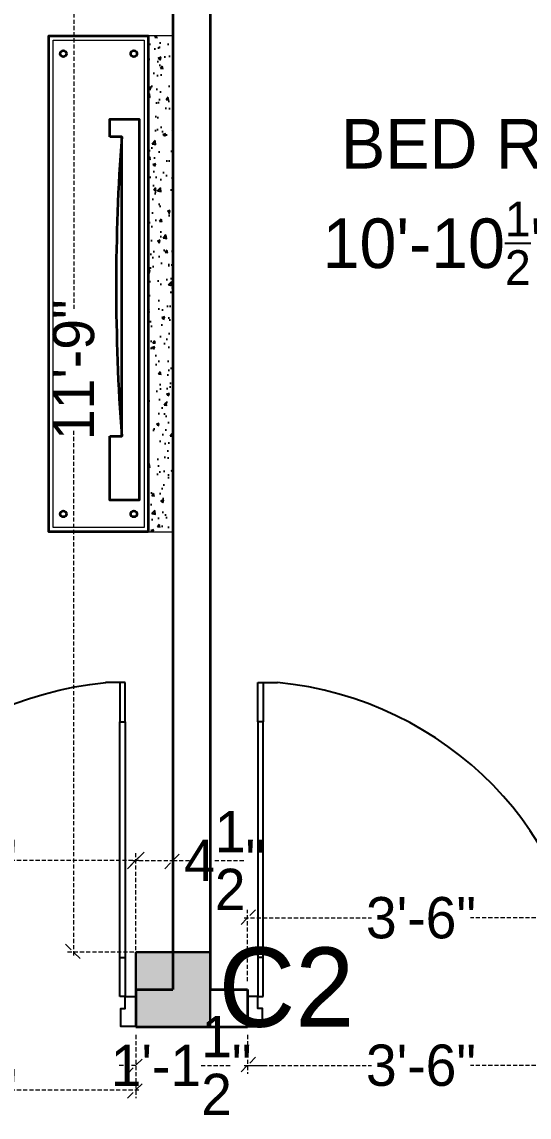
# Model space of a CAD drawing. Header units: millimetres. Extents: x -6808 to 215771, y -89660 to -16303.
# Drawn here: x 107770.7 to 107832, y -49657.4 to -49524.8 of the extents above; entities that cross this region are included whole.
import ezdxf

# ---------------------------------------------------------------- set-up
doc = ezdxf.new("R2010")
doc.units = ezdxf.units.MM
doc.header["$PDMODE"] = 35
doc.linetypes.add('ACAD_ISO10W100', pattern=[18, 12, -3, 0, -3])
doc.linetypes.add('DASHED', pattern=[0.75, 0.5, -0.25])
doc.layers.get('0').update_dxf_attribs({"color": 8})
doc.layers.add('AR.furniture', color=7, linetype='Continuous', lineweight=35, true_color=0x009e9e)
for name, color, linetype, lineweight in [('col.center', 5, 'ACAD_ISO10W100', 15), ('column', 5, 'Continuous', 30), ('text', 7, 'Continuous', 25), ('wall', 7, 'Continuous', 35), ('wokg dim', 152, 'DASHED', 18)]:
    doc.layers.add(name, color=color, linetype=linetype, lineweight=lineweight)
doc.layers.add('NET 01', color=8, linetype='Continuous')
doc.styles.add('SAJ', font='eurr____.ttf')
doc.dimstyles.new('SAJ', dxfattribs={"dimtxt": 5, "dimasz": 2, "dimexe": 1, "dimexo": 1, "dimgap": 0.09375, "dimtad": 0, "dimdec": 1, "dimzin": 0, "dimdsep": 46, "dimlunit": 4, "dimtxsty": 'SAJ', "dimblk": 'OBLIQUE', "dimcen": 0.125, "dimdle": 0.375, "dimadec": 0, "dimazin": 0, "dimtfac": 1, "dimtdec": 1, "dimtofl": 0, "dimtmove": 0, "dimatfit": 3, "dimldrblk": 'OBLIQUE', "dimfxl": 1, "dimtolj": 1, "dimtzin": 0, "dimlwd": 5, "dimlwe": 5, "dimarcsym": 1})

# ---------------------------------------------------------------- blocks, each defined once
blk = doc.blocks.new('QEWFWE')
at = {"layer": 'NET 01'}
for p, q in [((238503.45, 15011.85), (238503.45, 15015.77)), ((238503.45, 15015.77), (238505.41, 15015.77)), ((238503.98, 15015.77), (238503.98, 15011.85)), ((238503.98, 15011.85), (238503.45, 15011.85)), ((238503.45, 15011.85), (238503.45, 14988.32)), ((238503.98, 14988.32), (238503.98, 15011.85)), ((238503.45, 14988.32), (238503.45, 14984.4)), ((238503.98, 14988.32), (238503.45, 14988.32)), ((238503.98, 14984.4), (238503.98, 14988.32)), ((238503.45, 14984.4), (238503.98, 14984.4))]:
    blk.add_line(p, q, dxfattribs=at)
for points in [[(238503.45, 14984.4), (238502.4, 14984.4), (238502.4, 14981.4), (238503.9, 14981.4), (238503.9, 14982.9), (238503.9, 14983.2), (238503.45, 14983.2)], [(238536.02, 14984.4), (238537.07, 14984.4), (238537.07, 14981.4), (238535.57, 14981.4), (238535.57, 14982.9), (238535.57, 14983.2), (238536.02, 14983.2)]]:
    blk.add_lwpolyline(points, close=True, dxfattribs=at)
blk.add_ellipse((238504.18, 14985.62), major_axis=(-29.27, 13.54), ratio=0.925766, start_param=-2.718612, end_param=-1.204625, dxfattribs=at)
blk = doc.blocks.new('A$C32B276F4')
at = {"layer": 'column'}
blk.add_hatch(color=256, dxfattribs=at).paths.add_polyline_path([(9, 0), (9, 9), (0, 9), (0, 0)])
for p, q in [((0, 0), (0, 9)), ((0, 9), (9, 9)), ((9, 9), (9, 0)), ((9, 0), (0, 0))]:
    blk.add_line(p, q, dxfattribs=at)
at = {"layer": 'col.center', "linetype": 'ByBlock', "insert": (10.02, 9.59), "char_height": 9.6, "width": 293.6941, "attachment_point": 1, "style": 'SAJ'}
blk.add_mtext('\\A1;{\\fCentury Gothic|b0|i0|c0|p34;C2}', dxfattribs=at)
blk = doc.blocks.new('vcdr')
at = {"layer": 'AR.furniture', "lineweight": 25, "ltscale": 2}
h = blk.add_hatch(dxfattribs=at)
h.set_pattern_fill('AR-CONC', color=256, scale=0.5, style=0)
h.set_pattern_definition([(50, (5894.276, -2096.168), (3.58630091, -0.313760675), [0.375, -4.125]), (355, (5894.276, -2096.168), (-0.69375667, 3.76096067), [0.3, -3.3]), (100.4514, (5894.575, -2096.194), (2.89254691, 3.44719771), [0.31870095, -3.50571056]), (46.1842, (5894.276, -2095.168), (5.33620524, -0.82759507), [0.5625, -6.1875]), (96.6356, (5894.7207, -2095.237), (4.67331353, 4.87058935), [0.47805144, -5.258565]), (351.1842, (5894.276, -2095.168), (4.67330973, 4.870593), [0.45, -4.95]), (21, (5894.776, -2095.418), (2.98453526, -2.01309445), [0.375, -4.125]), (326, (5894.776, -2095.418), (1.21657666, 3.62575023), [0.3, -3.3]), (71.4514, (5895.0247, -2095.5857), (4.20111314, 1.61265248), [0.31870095, -3.50571056]), (37.5, (5894.276, -2096.168), (0.060799277, 1.66446927), [0, -3.26, 0, -3.35, 0, -3.3125]), (7.5, (5894.276, -2096.168), (1.315347687, 1.97205856), [0, -1.91, 0, -3.185, 0, -1.2625]), (327.5, (5893.161, -2096.168), (2.66911218, -0.112774359), [0, -1.25, 0, -3.9, 0, -5.175]), (317.5, (5892.661, -2096.168), (2.915930847, 0.50052491), [0, -1.625, 0, -2.59, 0, -3.675])])
h.paths.add_polyline_path([(93614.87, -24321.29), (93617.87, -24321.29), (93617.87, -24261.29), (93614.87, -24261.29)])
at = {"layer": 'AR.furniture', "ltscale": 2}
blk.add_lwpolyline([(93614.87, -24321.29), (93602.87, -24321.29), (93602.87, -24261.29), (93614.87, -24261.29)], close=True, dxfattribs=at)
blk.add_lwpolyline([(93614.87, -24321.29), (93602.87, -24321.29), (93602.87, -24261.29), (93614.87, -24261.29)], close=True, dxfattribs=at)
at = {"layer": 'AR.furniture', "lineweight": 9, "ltscale": 2}
blk.add_lwpolyline([(93614.87, -24321.29), (93617.87, -24321.29), (93617.87, -24261.29), (93614.87, -24261.29)], close=True, dxfattribs=at)
blk.add_lwpolyline([(93614.87, -24321.29), (93617.87, -24321.29), (93617.87, -24261.29), (93614.87, -24261.29)], close=True, dxfattribs=at)
at = {"layer": 'AR.furniture', "lineweight": 20, "ltscale": 5}
blk.add_lwpolyline([(93614.37, -24320.79), (93603.37, -24320.79), (93603.37, -24261.79), (93614.37, -24261.79)], close=True, dxfattribs=at)
blk.add_lwpolyline([(93614.37, -24320.79), (93603.37, -24320.79), (93603.37, -24261.79), (93614.37, -24261.79)], close=True, dxfattribs=at)
at = {"layer": 'AR.furniture'}
for points in [[(93610.22, -24273.51), (93610.22, -24271.36), (93613.78, -24271.36), (93613.78, -24317.46), (93610.22, -24317.46), (93610.22, -24309.71)], [(93610.22, -24273.51), (93610.22, -24271.36), (93613.78, -24271.36), (93613.78, -24317.46), (93610.22, -24317.46), (93610.22, -24309.71)], [(93610.22, -24309.71), (93611.67, -24309.71), (93611.67, -24273.51), (93610.22, -24273.51)], [(93610.22, -24309.71), (93611.67, -24309.71), (93611.67, -24273.51), (93610.22, -24273.51)]]:
    blk.add_lwpolyline(points, dxfattribs=at)
at = {"layer": 'AR.furniture', "ltscale": 2}
for centre in [(93604.6, -24263.44), (93604.6, -24263.44), (93613.13, -24263.44), (93613.13, -24263.44), (93604.6, -24319.13), (93604.6, -24319.13), (93613.13, -24319.13), (93613.13, -24319.13)]:
    blk.add_circle(centre, 0.375, dxfattribs=at)
at = {"layer": 'AR.furniture', "ltscale": 5}
blk.add_arc((93852.35, -24291.61), 241.36, 175.6992, 184.3008, dxfattribs=at)
blk.add_arc((93852.35, -24291.61), 241.36, 175.6992, 184.3008, dxfattribs=at)
blk = doc.blocks.new('_Oblique')
at = {"color": 0, "linetype": 'ByBlock', "lineweight": -2}
blk.add_line((-0.5, -0.5), (0.5, 0.5), dxfattribs=at)
blk = doc.blocks.new('*D647')
at = {"layer": 'Defpoints', "color": 0, "transparency": 16777216}
for p in [(107788.96, -49496.41), (107776.96, -49637.41), (107788.96, -49637.41)]:
    blk.add_point(p, dxfattribs=at)
at = {"layer": 'wokg dim', "color": 0, "lineweight": 5, "transparency": 16777216}
for p, q in [((107776.96, -49496.04), (107776.96, -49559.63)), ((107787.96, -49496.41), (107775.96, -49496.41)), ((107776.96, -49637.79), (107776.96, -49574.2)), ((107787.96, -49637.41), (107775.96, -49637.41))]:
    blk.add_line(p, q, dxfattribs=at)
at = {"layer": 'wokg dim', "color": 0, "lineweight": 5, "transparency": 16777216, "xscale": 2, "yscale": 2, "zscale": 2}
for p, rotation in [((107776.96, -49496.41), 90), ((107776.96, -49637.41), 270)]:
    blk.add_blockref('_Oblique', p, dxfattribs=dict(at, rotation=rotation))
at = {"layer": 'wokg dim', "color": 0, "transparency": 16777216, "insert": (107776.96, -49566.91), "char_height": 5, "attachment_point": 5, "rotation": 90, "style": 'SAJ'}
blk.add_mtext('\\A1;11\'-9"', dxfattribs=at)
blk = doc.blocks.new('*D648')
at = {"layer": 'Defpoints', "color": 0, "transparency": 16777216}
for p in [(107788.96, -49626.3), (107784.46, -49637.41), (107788.96, -49637.41)]:
    blk.add_point(p, dxfattribs=at)
at = {"layer": 'wokg dim', "color": 0, "lineweight": 5, "transparency": 16777216}
for p, q in [((107784.46, -49636.41), (107784.46, -49625.3)), ((107788.96, -49636.41), (107788.96, -49625.3)), ((107784.09, -49626.3), (107788.96, -49626.3)), ((107788.96, -49626.3), (107790.96, -49626.3))]:
    blk.add_line(p, q, dxfattribs=at)
at = {"layer": 'wokg dim', "color": 0, "lineweight": 5, "transparency": 16777216, "xscale": 2, "yscale": 2, "zscale": 2, "rotation": 180}
blk.add_blockref('_Oblique', (107784.46, -49626.3), dxfattribs=at)
at = {"layer": 'wokg dim', "color": 0, "lineweight": 5, "transparency": 16777216, "xscale": 2, "yscale": 2, "zscale": 2}
blk.add_blockref('_Oblique', (107788.96, -49626.3), dxfattribs=at)
at = {"layer": 'wokg dim', "color": 0, "transparency": 16777216, "insert": (107795.21, -49626.3), "char_height": 5, "attachment_point": 5, "style": 'SAJ'}
blk.add_mtext('\\A1;4{\\H1.000000x;\\S1/2;}"', dxfattribs=at)
blk = doc.blocks.new('*D649')
at = {"layer": 'Defpoints', "color": 0, "transparency": 16777216}
for p in [(107784.46, -49626.3), (107742.46, -49641.91), (107784.46, -49641.91)]:
    blk.add_point(p, dxfattribs=at)
at = {"layer": 'wokg dim', "color": 0, "lineweight": 5, "transparency": 16777216}
for p, q in [((107742.46, -49640.91), (107742.46, -49625.3)), ((107784.46, -49640.91), (107784.46, -49625.3)), ((107742.09, -49626.3), (107757.48, -49626.3)), ((107784.84, -49626.3), (107769.45, -49626.3))]:
    blk.add_line(p, q, dxfattribs=at)
at = {"layer": 'wokg dim', "color": 0, "lineweight": 5, "transparency": 16777216, "xscale": 2, "yscale": 2, "zscale": 2, "rotation": 180}
blk.add_blockref('_Oblique', (107742.46, -49626.3), dxfattribs=at)
at = {"layer": 'wokg dim', "color": 0, "lineweight": 5, "transparency": 16777216, "xscale": 2, "yscale": 2, "zscale": 2}
blk.add_blockref('_Oblique', (107784.46, -49626.3), dxfattribs=at)
at = {"layer": 'wokg dim', "color": 0, "transparency": 16777216, "insert": (107763.46, -49626.3), "char_height": 5, "attachment_point": 5, "style": 'SAJ'}
blk.add_mtext('\\A1;3\'-6"', dxfattribs=at)
blk = doc.blocks.new('*D661')
at = {"layer": 'Defpoints', "color": 0, "transparency": 16777216}
for p in [(107797.96, -49633.26), (107797.96, -49641.91), (107839.96, -49641.91)]:
    blk.add_point(p, dxfattribs=at)
at = {"layer": 'wokg dim', "color": 0, "lineweight": 5, "transparency": 16777216}
for p, q in [((107797.96, -49640.91), (107797.96, -49632.26)), ((107839.96, -49640.91), (107839.96, -49632.26)), ((107797.59, -49633.26), (107812.98, -49633.26)), ((107840.34, -49633.26), (107824.95, -49633.26))]:
    blk.add_line(p, q, dxfattribs=at)
at = {"layer": 'wokg dim', "color": 0, "lineweight": 5, "transparency": 16777216, "xscale": 2, "yscale": 2, "zscale": 2}
for p, rotation in [((107797.96, -49633.26), 180.0000000000099), ((107839.96, -49633.26), 9.9121e-12)]:
    blk.add_blockref('_Oblique', p, dxfattribs=dict(at, rotation=rotation))
at = {"layer": 'wokg dim', "color": 0, "transparency": 16777216, "insert": (107818.96, -49633.26), "char_height": 5, "attachment_point": 5, "style": 'SAJ'}
blk.add_mtext('\\A1;3\'-6"', dxfattribs=at)
blk = doc.blocks.new('*D663')
at = {"layer": 'Defpoints', "color": 0, "transparency": 16777216}
for p in [(107797.96, -49646.41), (107839.96, -49646.41), (107797.96, -49651.11)]:
    blk.add_point(p, dxfattribs=at)
at = {"layer": 'wokg dim', "color": 0, "lineweight": 5, "transparency": 16777216}
for p, q in [((107797.96, -49647.41), (107797.96, -49652.11)), ((107839.96, -49647.41), (107839.96, -49652.11)), ((107797.59, -49651.11), (107812.98, -49651.11)), ((107840.34, -49651.11), (107824.95, -49651.11))]:
    blk.add_line(p, q, dxfattribs=at)
at = {"layer": 'wokg dim', "color": 0, "lineweight": 5, "transparency": 16777216, "xscale": 2, "yscale": 2, "zscale": 2}
for p, rotation in [((107797.96, -49651.11), 180.0000000023921), ((107839.96, -49651.11), 2.3920865e-09)]:
    blk.add_blockref('_Oblique', p, dxfattribs=dict(at, rotation=rotation))
at = {"layer": 'wokg dim', "color": 0, "transparency": 16777216, "insert": (107818.96, -49651.11), "char_height": 5, "attachment_point": 5, "rotation": 0, "style": 'SAJ'}
blk.add_mtext('\\A1;3\'-6"', dxfattribs=at)
blk = doc.blocks.new('*D664')
at = {"layer": 'Defpoints', "color": 0, "transparency": 16777216}
for p in [(107784.46, -49646.41), (107797.96, -49646.41), (107784.46, -49651.11)]:
    blk.add_point(p, dxfattribs=at)
at = {"layer": 'wokg dim', "color": 0, "lineweight": 5, "transparency": 16777216}
for p, q in [((107784.46, -49647.41), (107784.46, -49652.11)), ((107797.96, -49647.41), (107797.96, -49652.11)), ((107784.46, -49651.11), (107782.46, -49651.11)), ((107797.96, -49651.11), (107799.96, -49651.11))]:
    blk.add_line(p, q, dxfattribs=at)
at = {"layer": 'wokg dim', "color": 0, "lineweight": 5, "transparency": 16777216, "xscale": 2, "yscale": 2, "zscale": 2}
blk.add_blockref('_Oblique', (107784.46, -49651.11), dxfattribs=at)
at = {"layer": 'wokg dim', "color": 0, "lineweight": 5, "transparency": 16777216, "xscale": 2, "yscale": 2, "zscale": 2, "rotation": 180}
blk.add_blockref('_Oblique', (107797.96, -49651.11), dxfattribs=at)
at = {"layer": 'wokg dim', "color": 0, "transparency": 16777216, "insert": (107789.95, -49651.11), "char_height": 5, "attachment_point": 5, "style": 'SAJ'}
blk.add_mtext('\\A1;1\'-1{\\H1.000000x;\\S1/2;}"', dxfattribs=at)
blk = doc.blocks.new('*D666')
at = {"layer": 'Defpoints', "color": 0, "transparency": 16777216}
for p in [(107742.46, -49646.41), (107784.46, -49646.41), (107784.46, -49654.08)]:
    blk.add_point(p, dxfattribs=at)
at = {"layer": 'wokg dim', "color": 0, "lineweight": 5, "transparency": 16777216}
for p, q in [((107742.46, -49647.41), (107742.46, -49655.08)), ((107784.46, -49647.41), (107784.46, -49655.08)), ((107742.09, -49654.08), (107757.48, -49654.08)), ((107784.84, -49654.08), (107769.45, -49654.08))]:
    blk.add_line(p, q, dxfattribs=at)
at = {"layer": 'wokg dim', "color": 0, "lineweight": 5, "transparency": 16777216, "xscale": 2, "yscale": 2, "zscale": 2, "rotation": 180}
blk.add_blockref('_Oblique', (107742.46, -49654.08), dxfattribs=at)
at = {"layer": 'wokg dim', "color": 0, "lineweight": 5, "transparency": 16777216, "xscale": 2, "yscale": 2, "zscale": 2}
blk.add_blockref('_Oblique', (107784.46, -49654.08), dxfattribs=at)
at = {"layer": 'wokg dim', "color": 0, "transparency": 16777216, "insert": (107763.46, -49654.08), "char_height": 5, "attachment_point": 5, "style": 'SAJ'}
blk.add_mtext('\\A1;3\'-6"', dxfattribs=at)

msp = doc.modelspace()

# ---------------------------------------------------------------- linework, layer by layer
at = {"layer": 'wall', "color": 1}
for p, q in [((107788.963, -49491.915), (107788.963, -49641.915)), ((107793.463, -49491.915), (107793.463, -49641.915)), ((107793.463, -49641.915), (107797.963, -49641.915)), ((107797.963, -49641.915), (107797.963, -49646.415)), ((107784.463, -49646.415), (107797.963, -49646.415))]:
    msp.add_line(p, q, dxfattribs=at)
at = {"layer": 'wall'}
for q in [(107788.963, -49641.915), (107784.463, -49646.415)]:
    msp.add_line((107784.463, -49641.915), q, dxfattribs=at)

# ---------------------------------------------------------------- block references
at = {"linetype": 'ByBlock', "lineweight": 20, "yscale": 1.211467555345734, "zscale": 1.211467555345734}
for p, xscale in [((396722.38, -67795.89), -1.211467555345734), ((-181139.953, -67795.89), 1.211467555345734)]:
    msp.add_blockref('QEWFWE', p, dxfattribs=dict(at, xscale=xscale))
at = {"layer": 'AR.furniture'}
msp.add_blockref('vcdr', (14171.096, -25265.222), dxfattribs=at)
at = {"layer": 'column'}
msp.add_blockref('A$C32B276F4', (107784.463, -49646.415), dxfattribs=at)

# ---------------------------------------------------------------- texts
at = {"layer": 'text', "ltscale": 2, "insert": (107807.061, -49536.559), "char_height": 6, "width": 244.74508, "attachment_point": 1, "style": 'SAJ'}
msp.add_mtext('\\A1;{\\fCentury Gothic|b0|i0|c0|p34; BED ROOM-2\\P10\'-10\\H0.7x;\\S1/2;\\H1.4286x;" X 12\'-6"}', dxfattribs=at)

# ---------------------------------------------------------------- dimensions: what is measured, and where the dimension line sits
at = {"layer": 'wokg dim'}
for p1, p2, distance, picture, middle in [((107788.963, -49496.415), (107788.963, -49637.415), -12.004, '*D647', (107776.959, -49566.915)), ((107784.463, -49637.415), (107788.963, -49637.415), 11.119, '*D648', (107795.209, -49626.296)), ((107742.463, -49641.915), (107784.463, -49641.915), 15.619, '*D649', (107763.463, -49626.296)), ((107839.963, -49641.915), (107797.963, -49641.915), -8.658, '*D661', (107818.963, -49633.257)), ((107742.463, -49646.415), (107784.463, -49646.415), -7.661, '*D666', (107763.463, -49654.076)), ((107839.963, -49646.415), (107797.963, -49646.415), 4.695, '*D663', (107818.963, -49651.11))]:
    dim = msp.add_aligned_dim(p1=p1, p2=p2, distance=distance, dimstyle='SAJ', override={"dimfxl": 4}, dxfattribs=at)
    dim.commit()
    dim.dimension.update_dxf_attribs({"geometry": picture, "text_midpoint": middle})
dim = msp.add_linear_dim(base=(107784.463, -49651.11), p1=(107797.963, -49646.415), p2=(107784.463, -49646.415), angle=180, dimstyle='SAJ', override={"dimfxl": 4}, dxfattribs=at)
dim.commit()
dim.dimension.update_dxf_attribs({"geometry": '*D664', "text_midpoint": (107789.948, -49651.11), "dimtype": 161})

doc.saveas('drawing.dxf')
